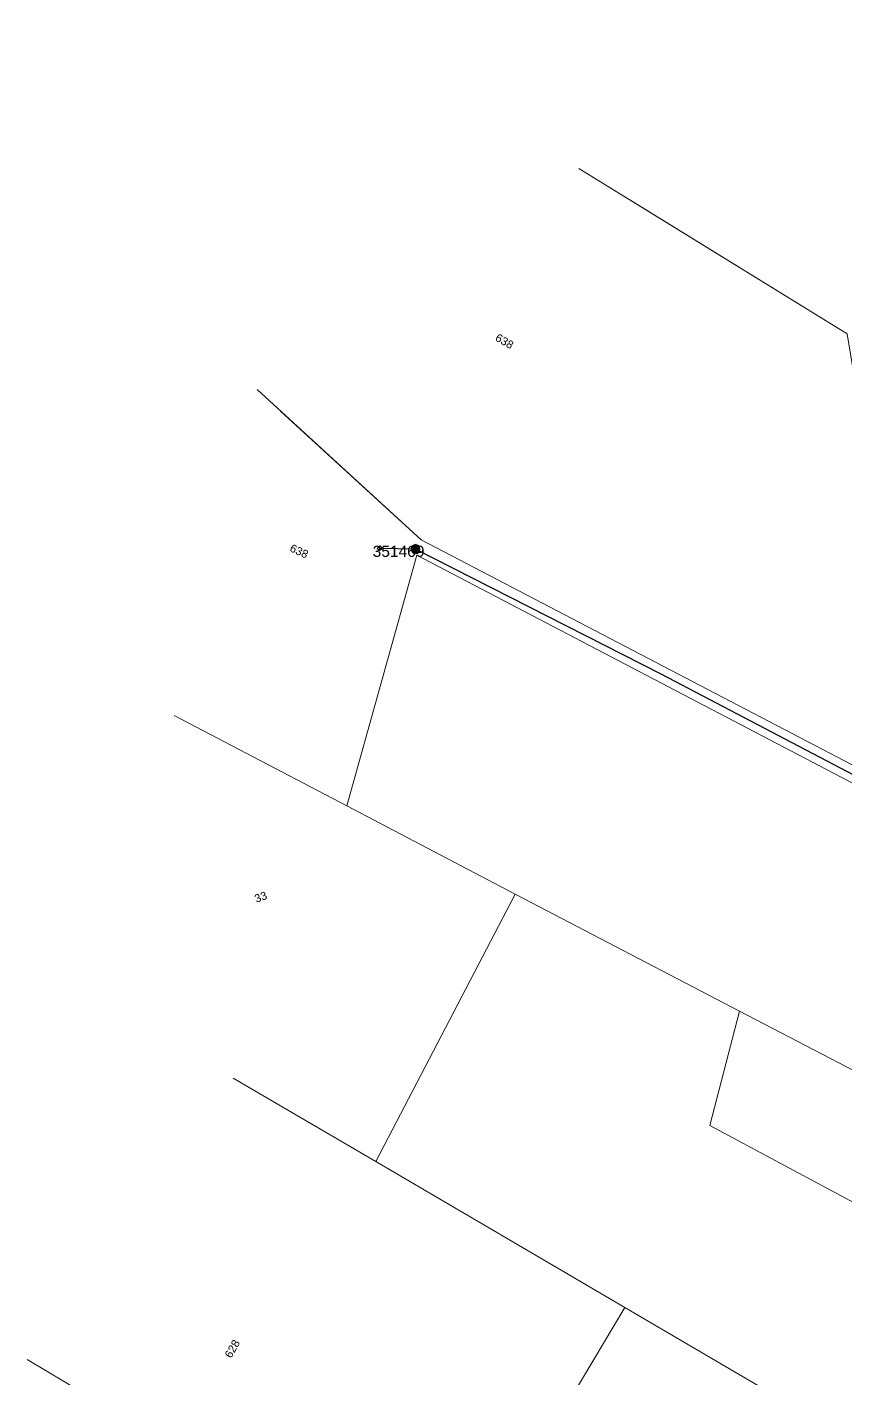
# Model space of a CAD drawing. Header units: metres. Extents: x 316970 to 317938, y 6270894 to 6271502.
# Drawn here: x 316970.2 to 317154.5, y 6271180.6 to 6271484.7 of the extents above; entities that cross this region are included whole.
import ezdxf
from ezdxf.enums import TextEntityAlignment as Align

# ---------------------------------------------------------------- set-up
doc = ezdxf.new("R2010")
doc.units = ezdxf.units.M
doc.layers.get('0').update_dxf_attribs({"color": 6})
doc.layers.add('Cadastre Land Parcels_SP_EXT', color=9, linetype='Continuous', lineweight=5)
doc.layers.add('Services_SP_EXT', color=7, linetype='Continuous')
doc.layers.add('SupportsOH_SP_TR_HV_LV_SL_EXT', color=7, linetype='Continuous')
doc.styles.add('POLE_LABEL', font='arial.ttf')
doc.styles.get("Standard").update_dxf_attribs({"font": 'arial.ttf'})

# ---------------------------------------------------------------- blocks, each defined once
blk = doc.blocks.new('CCP_EXT')
blk.add_wipeout([(0, 0.57), (0.57, 0), (0, -0.57), (-0.57, 0)])
blk.add_lwpolyline([(-0.57, 0), (0, 0.57), (0.57, 0), (0, -0.57), (-0.57, 0)])
at = {"flags": 1}
blk.add_attdef('Z', (0, 0), '', height=0.2, dxfattribs=at)
at = {"flags": 9}
for tag, p in [('CCP_TYPE', (0, 0)), ('CONSTRUCTED_VOLTAGE', (0, -0.2)), ('OPERATING_VOLTAGE', (0, -0.6)), ('ORIENTATION', (0, -0.8)), ('OWNED_BY', (0, -1)), ('STATE', (0, -1.8)), ('NO_PHASES', (0, -0.4)), ('USAGE', (0, -1.2)), ('LEGEND', (0, -1.4)), ('LIFE_SUPPORT', (0, -1.6)), ('NOTES', (0, -2))]:
    blk.add_attdef(tag, text='', height=0.2, dxfattribs=at).set_placement(p, align=Align.MIDDLE_LEFT)
blk = doc.blocks.new('POLE_EXT')
blk.add_hatch(color=256).paths.add_polyline_path([(-1, 0, 1), (1, 0, 1)])
blk.add_lwpolyline([(-1, 0, 1), (1, 0, 1)], format="xyb", close=True)
for tag, height, flags, p in [('pNumber', 2.5, 8, (-17.84, 2.07)), ('OWNED_BY', 0.2, 9, (1.35, -0.4)), ('SPECIAL_USE', 0.2, 9, (1.35, -0.8)), ('STATE', 0.2, 9, (1.35, -1)), ('cLV', 0.2, 9, (1.35, -1.4)), ('hDepth', 0.2, 9, (1.35, -1.6)), ('hDia', 0.2, 9, (1.35, -1.8)), ('cHV', 0.2, 9, (1.35, -2)), ('PARENT', 0.2, 9, (1.35, -0.6)), ('USAGE', 0.2, 9, (1.35, -1.2)), ('LBRACKET', 0.2, 9, (1.35, -2.2)), ('LExisting', 0.2, 9, (1.35, -2.4)), ('LANTNUMBER', 0.2, 9, (1.35, -2.6)), ('LOther', 0.2, 9, (1.35, -2.8)), ('LRemove', 0.2, 9, (1.35, -3)), ('cLinedev', 0.2, 9, (1.35, -3.4)), ('pExisting', 0.2, 9, (1.35, -3.8)), ('pFooting', 0.2, 9, (1.35, -4.4)), ('pNew', 0.2, 9, (1.35, -4.6)), ('pRelocate', 0.2, 9, (1.35, -5)), ('pRemove', 0.2, 9, (1.35, -5.2)), ('pReplace', 0.2, 9, (1.35, -5.4)), ('pStay', 0.2, 9, (1.35, -5.6)), ('pType', 0.2, 9, (1.35, -5.8)), ('cspan', 0.2, 9, (1.35, -6)), ('LEGEND', 0.2, 9, (1.35, -3.2)), ('LOCATION', 0.2, 9, (1.35, -3.6)), ('PFNUMBER', 0.2, 9, (1.35, -4)), ('NEWPFNUMBER', 0.2, 9, (1.35, -4.2)), ('STREETNAME', 0.2, 9, (1.35, -6.2)), ('SUBURB', 0.2, 9, (1.35, -6.4)), ('OPERATED_BY', 0.2, 9, (1.36, -7.01)), ('NOTES', 0.2, 9, (1.35, -6.6)), ('MAINTAINED_BY', 0.2, 9, (1.36, -6.81))]:
    blk.add_attdef(tag, text='', height=height, dxfattribs=dict(flags=flags)).set_placement(p, align=Align.MIDDLE_LEFT)
at = {"style": 'POLE_LABEL'}
for tag, height, flags, p in [('ASSET_NUM', 2.5, 8, (2, 2)), ('STRUCTURE_PLANT_NUMBER', 0.2, 9, (1.35, 0.03)), ('STREET_CODE', 0.2, 9, (1.35, -0.2))]:
    blk.add_attdef(tag, text='', height=height, dxfattribs=dict(at, flags=flags)).set_placement(p, align=Align.MIDDLE_LEFT)
at = {"flags": 1}
blk.add_attdef('Z', (1.35, -7.33), '', height=0.2, dxfattribs=at)

msp = doc.modelspace()

# ---------------------------------------------------------------- linework, layer by layer
at = {"layer": 'Cadastre Land Parcels_SP_EXT', "linetype": 'Continuous'}
for points in [[(317105.8, 6271445.85), (317154.73, 6271415.72), (317160.21, 6271382.57), (317169.21, 6271371.17), (317169.76, 6271370.82), (317225.25, 6271336.32), (317233.15, 6271367.25), (317222.16, 6271374.02), (317223.5, 6271385.95), (317223.69, 6271412.42), (317220.55, 6271484.73)], [(317021.96, 6271403.15), (317058.83, 6271369.35), (317213.61, 6271288.6), (317214.36, 6271292.16), (317156.44, 6271322.38), (317164.99, 6271355.66), (317169.21, 6271371.17), (317160.21, 6271382.57), (317154.73, 6271415.72), (317094.32, 6271452.92)], [(317003.25, 6271329.81), (317042.16, 6271309.51), (317057.87, 6271365.9), (317203.55, 6271289.73), (317212.86, 6271285.05), (317213.61, 6271288.6), (317058.83, 6271369.35), (317027.22, 6271398.32)], [(316970.16, 6271184.98), (316983, 6271177.33), (316995.02, 6271170.15), (316996.44, 6271169.3), (317003.45, 6271165.11), (317012.12, 6271159.92), (317098.06, 6271108.53), (317151, 6271076.99), (317152.47, 6271086.72), (317102.82, 6271116.36), (317068.89, 6271136.66), (317104.72, 6271196.63), (317048.64, 6271229.5), (317016.58, 6271248.29)]]:
    msp.add_lwpolyline(points, dxfattribs=at)
for points in [[(317212, 6271285.47), (317203.55, 6271289.73), (317057.87, 6271365.9), (317042.16, 6271309.51), (317080, 6271289.66), (317130.53, 6271263.34), (317188.3, 6271233.24), (317196.38, 6271229.38), (317212, 6271285.47)], [(317130.53, 6271263.34), (317080, 6271289.66), (317048.64, 6271229.5), (317104.72, 6271196.63), (317155.22, 6271167.03), (317169.56, 6271162.64), (317169.79, 6271162.58), (317181.87, 6271209.6), (317166.92, 6271214.51), (317123.83, 6271237.58), (317130.53, 6271263.34)], [(317196.38, 6271229.38), (317188.3, 6271233.24), (317130.53, 6271263.34), (317123.83, 6271237.59), (317166.92, 6271214.51), (317181.87, 6271209.6), (317190.61, 6271206.96), (317196.38, 6271229.38)], [(317169.79, 6271162.58), (317169.56, 6271162.64), (317155.22, 6271167.03), (317104.72, 6271196.63), (317068.89, 6271136.66), (317102.82, 6271116.36), (317152.47, 6271086.72), (317160.21, 6271082.42), (317163.46, 6271103.81), (317168.06, 6271125.01), (317177.32, 6271160.15), (317169.79, 6271162.58)]]:
    msp.add_lwpolyline(points, close=True, dxfattribs=at)

# ---------------------------------------------------------------- texts
at = {"layer": 'Cadastre Land Parcels_SP_EXT'}
for s, rotation, p in [('638', 329.8772, (317075.35, 6271414.32)), ('638', 335.4538, (317029.11, 6271366.87)), ('33', 20.5014, (317021.76, 6271287.69)), ('628', 60.3508, (317016.09, 6271185.11))]:
    msp.add_text(s, height=1.8, rotation=rotation, dxfattribs=at).set_placement(p)

# ---------------------------------------------------------------- next in the draw order: block references
at = {"layer": 'Services_SP_EXT', "rotation": 358.9691733280201}
msp.add_blockref('CCP_EXT', (317049.52, 6271367.43), dxfattribs=at)

# ---------------------------------------------------------------- next in the draw order: linework, layer by layer
at = {"layer": 'Services_SP_EXT'}
msp.add_lwpolyline([(317167.29, 6271310.62), (317112.9, 6271339.15), (317057.59, 6271367.28), (317049.52, 6271367.43)], dxfattribs=at)

# ---------------------------------------------------------------- next in the draw order: block references
at = {"layer": 'SupportsOH_SP_TR_HV_LV_SL_EXT'}
ref = msp.add_blockref('POLE_EXT', (317057.59, 6271367.28), dxfattribs=at)
ref.add_attrib('ASSET_NUM', '351469', dxfattribs={"layer": '0', "height": 2.5, "style": 'POLE_LABEL'}).set_placement((317059.59, 6271368.03), align=Align.TOP_RIGHT)

doc.saveas('drawing.dxf')
